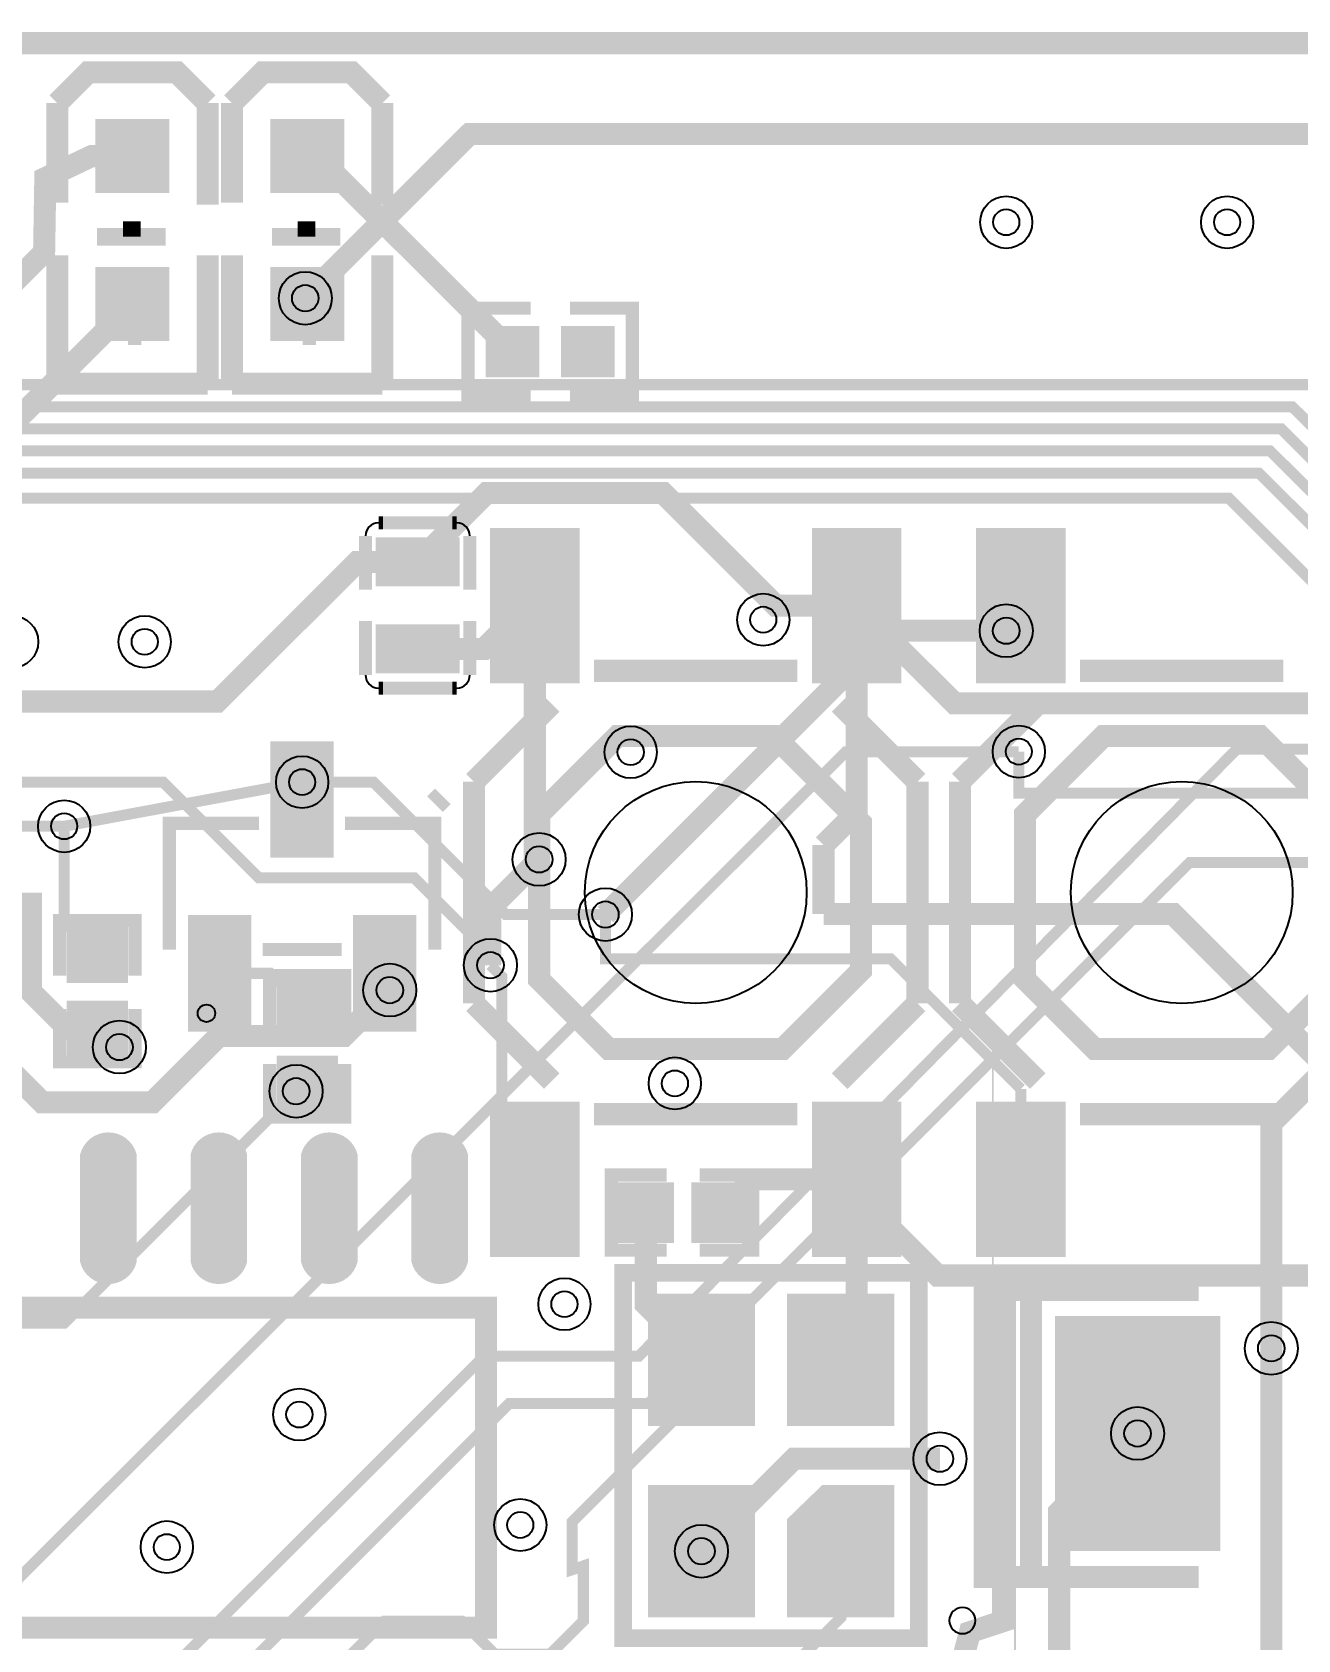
# Model space of a CAD drawing. Header units: millimetres. Extents: x 0.1 to 97.5, y -0.3 to 30.1.
# Drawn here: x 33 to 47.55, y 11.63 to 30.13 of the extents above; entities that cross this region are included whole.
import ezdxf

# ---------------------------------------------------------------- set-up
doc = ezdxf.new("R2010")
doc.units = ezdxf.units.MM
for name, color, linetype, true_color in [('BoardOutLine', 7, 'Continuous', 0xff00ff), ('BottomLayer', 7, 'Continuous', 0x0000ff), ('Document', 7, 'Continuous', 0xffffff), ('Hole', 7, 'Continuous', 0x222222), ('Multi-Layer', 7, 'Continuous', 0xc0c0c0), ('TopLayer', 7, 'Continuous', 0xff0000), ('TopPasteMaskLayer', 7, 'Continuous', 0x808080), ('TopSilkLayer', 7, 'Continuous', 0xffcc00), ('TopSolderMaskLayer', 7, 'Continuous', 0x800080)]:
    doc.layers.add(name, color=color, linetype=linetype, true_color=true_color)

msp = doc.modelspace()

# ---------------------------------------------------------------- hatches: boundary and pattern name
at = {"layer": 'Document'}
for points in [[(34.198856997714074, 29.043180086360167), (34.198856997714074, 28.382778765557532), (34.04645669291335, 28.382778765557532), (34.04645669291335, 29.043180086360167)], [(36.20787401574785, 29.043180086360167), (36.20787401574785, 28.382778765557532), (36.05547371094758, 28.382778765557532), (36.05547371094758, 29.043180086360167)], [(34.25082550165098, 27.189433578867238), (34.25082550165098, 26.529032258064603), (34.09842519685026, 26.529032258064603), (34.09842519685026, 27.189433578867238)], [(36.25984251968498, 27.189433578867238), (36.25984251968498, 26.529032258064603), (36.107442214884486, 26.529032258064603), (36.107442214884486, 27.189433578867238)], [(33.874066548133214, 26.91427482854965), (34.53446786893551, 26.91427482854965), (34.53446786893551, 26.761874523749157), (33.874066548133214, 26.761874523749157)], [(35.88308356616699, 26.91427482854965), (36.543484886969736, 26.91427482854965), (36.543484886969736, 26.761874523749157), (35.88308356616699, 26.761874523749157)]]:
    msp.add_hatch(color=256, dxfattribs=at).paths.add_polyline_path(points)
at = {"layer": 'TopLayer'}
for points in [[(33.74922529845048, 29.10073660147316), (34.54922529845044, 29.10073660147316), (34.54922529845044, 28.300736601473318), (33.74922529845048, 28.300736601473318)], [(35.758242316484484, 29.10073660147316), (36.55824231648444, 29.10073660147316), (36.55824231648444, 28.300736601473318), (35.758242316484484, 28.300736601473318)], [(33.74922529845048, 27.398933197866427), (34.54922529845044, 27.398933197866427), (34.54922529845044, 26.59893319786636), (33.74922529845048, 26.59893319786636)], [(35.758242316484484, 27.398933197866427), (36.55824231648444, 27.398933197866427), (36.55824231648444, 26.59893319786636), (35.758242316484484, 26.59893319786636)], [(38.80223520447021, 26.182829565659176), (38.80223520447021, 26.722834645669423), (38.23660147320288, 26.722834645669423), (38.23660147320288, 26.182829565659176)], [(39.10226060452101, 26.182829565659176), (39.10226060452101, 26.722834645669423), (39.66789433578879, 26.722834645669423), (39.66789433578879, 26.182829565659176)], [(37.02832105664197, 23.781915163830377), (37.02832105664197, 24.28191516383049), (37.82832105664215, 24.28191516383049), (37.82832105664215, 23.781915163830377)], [(38.27602235204472, 22.679806959613984), (38.27602235204472, 24.37983235966476), (39.27602235204472, 24.37983235966476), (39.27602235204472, 22.679806959613984)], [(41.97642875285737, 22.679806959613984), (41.97642875285737, 24.37983235966476), (42.97642875285737, 24.37983235966476), (42.97642875285737, 22.679806959613984)], [(43.86403352806701, 22.679806959613984), (43.86403352806701, 24.37983235966476), (44.86403352806701, 24.37983235966476), (44.86403352806701, 22.679806959613984)], [(37.02832105664197, 22.781915163830377), (37.02832105664197, 23.281915163830377), (37.82832105664215, 23.281915163830377), (37.82832105664215, 22.781915163830377)], [(36.44998729997451, 21.9249936499873), (36.44998729997451, 20.675006350012723), (35.749987299974464, 20.675006350012723), (35.749987299974464, 21.9249936499873)], [(34.07010414020829, 19.81097282194571), (34.07010414020829, 19.211023622047264), (33.4203708407415, 19.211023622047264), (33.4203708407415, 19.81097282194571)], [(35.50005080010169, 19.924993649987414), (35.50005080010169, 18.675006350012723), (34.8000254000508, 18.675006350012723), (34.8000254000508, 19.924993649987414)], [(37.3999491998984, 19.924993649987414), (37.3999491998984, 18.675006350012723), (36.699949199898356, 18.675006350012723), (36.699949199898356, 19.924993649987414)], [(36.48310896621774, 19.175971551943235), (36.48310896621774, 18.576022352044788), (35.83337566675118, 18.576022352044788), (35.83337566675118, 19.175971551943235)], [(34.07010414020829, 18.962611125222338), (34.07010414020829, 18.36266192532389), (33.4203708407415, 18.36266192532389), (33.4203708407415, 18.962611125222338)], [(36.48310896621774, 18.327609855219748), (36.48310896621774, 17.7276606553213), (35.83337566675118, 17.7276606553213), (35.83337566675118, 18.327609855219748)], [(38.27607315214618, 16.07980695961396), (38.27607315214618, 17.77983235966485), (39.27607315214618, 17.77983235966485), (39.27607315214618, 16.07980695961396)], [(41.97645415290822, 16.07980695961396), (41.97645415290822, 17.77983235966485), (42.97645415290822, 17.77983235966485), (42.97645415290822, 16.07980695961396)], [(43.864084328168474, 16.07980695961396), (43.864084328168474, 17.77983235966485), (44.864084328168474, 17.77983235966485), (44.864084328168474, 16.07980695961396)], [(34.17211074422157, 15.997663195326368, -0.7853981633974483), (33.572110744221575, 15.997663195326368), (33.572110744221575, 17.197663195326413, -0.7853981633974483), (34.17211074422157, 17.197663195326413)], [(35.44211328422652, 15.997663195326368, -0.7853981633974483), (34.84211328422653, 15.997663195326368), (34.84211328422653, 17.197663195326413, -0.7853981633974483), (35.44211328422652, 17.197663195326413)], [(36.7121158242317, 15.997663195326368, -0.7853981633974483), (36.11211582423171, 15.997663195326368), (36.11211582423171, 17.197663195326413, -0.7853981633974483), (36.7121158242317, 17.197663195326413)], [(37.982118364236655, 15.997663195326368, -0.7853981633974483), (37.38211836423666, 15.997663195326368), (37.38211836423666, 17.197663195326413, -0.7853981633974483), (37.982118364236655, 17.197663195326413)], [(39.75209550419095, 16.871678943358006), (40.352044704089394, 16.871678943358006), (40.352044704089394, 16.22194564389133), (39.75209550419095, 16.22194564389133)], [(40.60045720091421, 16.871678943358006), (41.20040640081265, 16.871678943358006), (41.20040640081265, 16.22194564389133), (40.60045720091421, 16.22194564389133)], [(40.117068834137626, 14.152781305562712), (40.117068834137626, 15.55278130556269), (41.267081534163026, 15.55278130556269), (41.267081534163026, 14.152781305562712)], [(41.71727203454407, 14.152781305562712), (41.71727203454407, 15.55278130556269), (42.867284734569466, 15.55278130556269), (42.867284734569466, 14.152781305562712)], [(44.80619761239518, 15.306781813563703), (46.606045212090294, 15.306781813563703), (46.606045212090294, 12.706832613665256), (44.80619761239518, 12.706832613665256)], [(40.117068834137626, 11.952628905257825), (40.117068834137626, 13.352628905257916), (41.267081534163026, 13.352628905257916), (41.267081534163026, 11.952628905257825)], [(41.71727203454407, 11.952628905257825), (41.71717043434069, 12.990703581407274), (42.09616459232916, 13.352705105410223), (42.867284734569466, 13.352628905257916), (42.867284734569466, 11.952628905257825)]]:
    msp.add_hatch(color=256, dxfattribs=at).paths.add_polyline_path(points)
at = {"layer": 'TopPasteMaskLayer'}
for points in [[(33.74922529845048, 29.10073660147316), (34.54922529845044, 29.10073660147316), (34.54922529845044, 28.300736601473318), (33.74922529845048, 28.300736601473318)], [(35.758242316484484, 29.10073660147316), (36.55824231648444, 29.10073660147316), (36.55824231648444, 28.300736601473318), (35.758242316484484, 28.300736601473318)], [(33.74922529845048, 27.398933197866427), (34.54922529845044, 27.398933197866427), (34.54922529845044, 26.59893319786636), (33.74922529845048, 26.59893319786636)], [(35.758242316484484, 27.398933197866427), (36.55824231648444, 27.398933197866427), (36.55824231648444, 26.59893319786636), (35.758242316484484, 26.59893319786636)], [(38.81724663449336, 26.222834645669423), (38.81724663449336, 26.682829565659176), (38.777241554483, 26.722834645669423), (38.27660655321324, 26.722834645669423), (38.23660147320288, 26.682829565659176), (38.23660147320288, 26.222834645669423), (38.27660655321324, 26.182829565659176), (38.777241554483, 26.182829565659176)], [(39.08724917449831, 26.222834645669423), (39.08724917449831, 26.682829565659176), (39.12725425450844, 26.722834645669423), (39.62788925577843, 26.722834645669423), (39.66789433578879, 26.682829565659176), (39.66789433578879, 26.222834645669423), (39.62788925577843, 26.182829565659176), (39.12725425450844, 26.182829565659176)], [(37.02832105664197, 23.781915163830377), (37.02832105664197, 24.28191516383049), (37.82832105664215, 24.28191516383049), (37.82832105664215, 23.781915163830377)], [(38.27602235204472, 22.679806959613984), (38.27602235204472, 24.37983235966476), (39.27602235204472, 24.37983235966476), (39.27602235204472, 22.679806959613984)], [(41.97642875285737, 22.679806959613984), (41.97642875285737, 24.37983235966476), (42.97642875285737, 24.37983235966476), (42.97642875285737, 22.679806959613984)], [(43.86403352806701, 22.679806959613984), (43.86403352806701, 24.37983235966476), (44.86403352806701, 24.37983235966476), (44.86403352806701, 22.679806959613984)], [(37.02832105664197, 22.781915163830377), (37.02832105664197, 23.281915163830377), (37.82832105664215, 23.281915163830377), (37.82832105664215, 22.781915163830377)], [(36.44998729997451, 21.9249936499873), (36.44998729997451, 20.675006350012723), (35.749987299974464, 20.675006350012723), (35.749987299974464, 21.9249936499873)], [(34.07010414020829, 19.81097282194571), (34.07010414020829, 19.211023622047264), (33.4203708407415, 19.211023622047264), (33.4203708407415, 19.81097282194571)], [(35.50005080010169, 19.924993649987414), (35.50005080010169, 18.675006350012723), (34.8000254000508, 18.675006350012723), (34.8000254000508, 19.924993649987414)], [(37.3999491998984, 19.924993649987414), (37.3999491998984, 18.675006350012723), (36.699949199898356, 18.675006350012723), (36.699949199898356, 19.924993649987414)], [(36.48310896621774, 19.175971551943235), (36.48310896621774, 18.576022352044788), (35.83337566675118, 18.576022352044788), (35.83337566675118, 19.175971551943235)], [(34.07010414020829, 18.962611125222338), (34.07010414020829, 18.36266192532389), (33.4203708407415, 18.36266192532389), (33.4203708407415, 18.962611125222338)], [(36.48310896621774, 18.327609855219748), (36.48310896621774, 17.7276606553213), (35.83337566675118, 17.7276606553213), (35.83337566675118, 18.327609855219748)], [(38.27607315214618, 16.07980695961396), (38.27607315214618, 17.77983235966485), (39.27607315214618, 17.77983235966485), (39.27607315214618, 16.07980695961396)], [(41.97645415290822, 16.07980695961396), (41.97645415290822, 17.77983235966485), (42.97645415290822, 17.77983235966485), (42.97645415290822, 16.07980695961396)], [(43.864084328168474, 16.07980695961396), (43.864084328168474, 17.77983235966485), (44.864084328168474, 17.77983235966485), (44.864084328168474, 16.07980695961396)], [(34.17211074422157, 15.997663195326368, -0.7853981633974483), (33.572110744221575, 15.997663195326368), (33.572110744221575, 17.197663195326413, -0.7853981633974483), (34.17211074422157, 17.197663195326413)], [(35.44211328422652, 15.997663195326368, -0.7853981633974483), (34.84211328422653, 15.997663195326368), (34.84211328422653, 17.197663195326413, -0.7853981633974483), (35.44211328422652, 17.197663195326413)], [(36.7121158242317, 15.997663195326368, -0.7853981633974483), (36.11211582423171, 15.997663195326368), (36.11211582423171, 17.197663195326413, -0.7853981633974483), (36.7121158242317, 17.197663195326413)], [(37.982118364236655, 15.997663195326368, -0.7853981633974483), (37.38211836423666, 15.997663195326368), (37.38211836423666, 17.197663195326413, -0.7853981633974483), (37.982118364236655, 17.197663195326413)], [(39.75209550419095, 16.871678943358006), (40.352044704089394, 16.871678943358006), (40.352044704089394, 16.22194564389133), (39.75209550419095, 16.22194564389133)], [(40.60045720091421, 16.871678943358006), (41.20040640081265, 16.871678943358006), (41.20040640081265, 16.22194564389133), (40.60045720091421, 16.22194564389133)], [(40.117068834137626, 14.152781305562712), (40.117068834137626, 15.55278130556269), (41.267081534163026, 15.55278130556269), (41.267081534163026, 14.152781305562712)], [(41.71727203454407, 14.152781305562712), (41.71727203454407, 15.55278130556269), (42.867284734569466, 15.55278130556269), (42.867284734569466, 14.152781305562712)], [(44.80619761239518, 15.306781813563703), (46.606045212090294, 15.306781813563703), (46.606045212090294, 12.706832613665256), (44.80619761239518, 12.706832613665256)], [(40.117068834137626, 11.952628905257825), (40.117068834137626, 13.352628905257916), (41.267081534163026, 13.352628905257916), (41.267081534163026, 11.952628905257825)], [(41.71727203454407, 11.952628905257825), (41.71717043434069, 12.990703581407274), (42.09616459232916, 13.352705105410223), (42.867284734569466, 13.352628905257916), (42.867284734569466, 11.952628905257825)]]:
    msp.add_hatch(color=256, dxfattribs=at).paths.add_polyline_path(points)
at = {"layer": 'TopSolderMaskLayer'}
for points in [[(33.72382524765044, 29.126133426460456), (34.57462534925071, 29.126133426460456), (34.57462534925071, 28.2753333248603), (33.72382524765044, 28.2753333248603)], [(35.732850330216706, 29.126133426460456), (36.58365043181698, 29.126133426460456), (36.58365043181698, 28.2753333248603), (35.732850330216706, 28.2753333248603)], [(33.72382524765044, 27.42433002285361), (34.57462534925071, 27.42433002285361), (34.57462534925071, 26.573529921253453), (33.72382524765044, 26.573529921253453)], [(35.732850330216706, 27.42433002285361), (36.58365043181698, 27.42433002285361), (36.58365043181698, 26.573529921253453), (35.732850330216706, 26.573529921253453)], [(38.827644379671256, 26.15742473592195), (38.827644379671256, 26.748229917532285), (38.211212827903864, 26.748229917532285), (38.211212827903864, 26.15742473592195)], [(39.076851429320186, 26.15742473592195), (39.076851429320186, 26.748229917532285), (39.693282981087805, 26.748229917532285), (39.693282981087805, 26.15742473592195)], [(38.261078868647246, 22.636624937765987), (38.261078868647246, 24.42301180086247), (39.29096128135325, 24.42301180086247), (39.29096128135325, 22.636624937765987)], [(41.96148906453391, 22.636624937765987), (41.96148906453391, 24.42301180086247), (42.99137147723991, 24.42301180086247), (42.99137147723991, 22.636624937765987)], [(43.849090044669765, 22.636624937765987), (43.849090044669765, 24.42301180086247), (44.87897245737577, 24.42301180086247), (44.87897245737577, 22.636624937765987)], [(36.947030571480354, 23.750153809985022), (36.947030571480354, 24.313653936985475), (37.909590896601, 24.313653936985475), (37.909590896601, 23.750153809985022)], [(36.947030571480354, 22.750153809985136), (36.947030571480354, 23.31365393698536), (37.909590896601, 23.31365393698536), (37.909590896601, 22.750153809985136)], [(36.46421273228225, 21.9703522660501), (36.46421273228225, 20.62965142059329), (35.73576496441592, 20.62965142059329), (35.73576496441592, 21.9703522660501)], [(34.09762265417817, 19.834413525333503), (34.09762265417817, 19.187574978041766), (33.39287383401188, 19.187574978041766), (33.39287383401188, 19.834413525333503)], [(35.51427726465863, 19.970352266050213), (35.51427726465863, 18.629651420593177), (34.78580306449203, 18.629651420593177), (34.78580306449203, 19.970352266050213)], [(37.41417463220614, 19.970352266050213), (37.41417463220614, 18.629651420593177), (36.68572686433981, 18.629651420593177), (36.68572686433981, 19.970352266050213)], [(36.51062748018785, 19.199412255331026), (36.51062748018785, 18.55257370803929), (35.80587866002156, 18.55257370803929), (35.80587866002156, 19.199412255331026)], [(34.09762265417817, 18.98605182861013), (34.09762265417817, 18.339213281318393), (33.39287383401188, 18.339213281318393), (33.39287383401188, 18.98605182861013)], [(36.51062748018785, 18.35105055860754), (36.51062748018785, 17.704212011315803), (35.80587866002156, 17.704212011315803), (35.80587866002156, 18.35105055860754)], [(38.26113118677836, 16.03662235711579), (38.26113118677836, 17.823009220212157), (39.29101359948436, 17.823009220212157), (39.29101359948436, 16.03662235711579)], [(41.96151522359969, 16.03662235711579), (41.96151522359969, 17.823009220212157), (42.99139763630569, 17.823009220212157), (42.99139763630569, 16.03662235711579)], [(43.849142362800876, 16.03662235711579), (43.849142362800876, 17.823009220212157), (44.87902477550665, 17.823009220212157), (44.87902477550665, 16.03662235711579)], [(34.19751079502167, 15.9807298281263, -0.7853981633974483), (33.546710693421474, 15.9807298281263), (33.546710693421474, 17.21459656252648, -0.7853981633974483), (34.19751079502167, 17.21459656252648)], [(35.467513335026624, 15.9807298281263, -0.7853981633974483), (34.81671323342643, 15.9807298281263), (34.81671323342643, 17.21459656252648, -0.7853981633974483), (35.467513335026624, 17.21459656252648)], [(36.737515875031804, 15.9807298281263, -0.7853981633974483), (36.08671577343161, 15.9807298281263), (36.08671577343161, 17.21459656252648, -0.7853981633974483), (36.737515875031804, 17.21459656252648)], [(38.007518415036756, 15.9807298281263, -0.7853981633974483), (37.35671831343656, 15.9807298281263), (37.35671831343656, 17.21459656252648, -0.7853981633974483), (38.007518415036756, 17.21459656252648)], [(39.72670620701092, 16.897065098077064), (40.377455508509456, 16.897065098077064), (40.377455508509456, 16.196551548554567), (39.72670620701092, 16.196551548554567)], [(40.57506790373441, 16.897065098077064), (41.22581720523294, 16.897065098077064), (41.22581720523294, 16.196551548554567), (40.57506790373441, 16.196551548554567)], [(40.075343405064814, 14.090947362652855), (40.075343405064814, 15.614633200624326), (41.30881433652257, 15.614633200624326), (41.30881433652257, 14.090947362652855)], [(41.675546605471254, 14.090947362652855), (41.675546605471254, 15.614633200624326), (42.909017536929014, 15.614633200624326), (42.909017536929014, 14.090947362652855)], [(44.75540898035183, 15.357578937490416), (46.65684818108002, 15.357578937490416), (46.65684818108002, 12.656031519507223), (44.75540898035183, 12.656031519507223)], [(40.075343405064814, 11.890794962347968), (40.075343405064814, 13.414480800319552), (41.30881433652257, 13.414480800319552), (41.30881433652257, 11.890794962347968)], [(41.675528172254644, 11.890772522158272), (41.67541919876453, 13.020558009876595), (42.081917559226895, 13.414541292339095), (42.90899910371263, 13.414458360129856), (42.90899910371263, 11.890772522158272)]]:
    msp.add_hatch(color=256, dxfattribs=at).paths.add_polyline_path(points)

# ---------------------------------------------------------------- linework, layer by layer
at = {"layer": 'BoardOutLine', "const_width": 0.25400050800101603}
msp.add_lwpolyline([(1.999110998221795, 30.000000000000114), (94.00063500126998, 30.000000000000114), (94.00477520955042, 0.5000254000508448)], dxfattribs=at)
at = {"layer": 'BottomLayer'}
for points, const_width in [([(59.944119888239584, 24.638049276098627), (59.690119380238684, 24.638049276098627), (59.43611887223756, 24.89204978409964), (57.7805181610363, 24.89204978409964), (56.1341122682245, 26.53845567691144), (56.1341122682245, 27.432054864109773), (54.61010922021842, 28.956057912115853), (38.026543053086016, 28.956057912115853), (36.13652527305044, 27.06604013208039)], 0.25400050800101603), ([(54.19245618491232, 19.594818389636885), (54.194919989839946, 19.592278384556835), (53.81132842265674, 19.594818389636885), (47.48425196850371, 25.817830835661766), (21.449199898399684, 25.817830835661766), (20.56019812039608, 26.706832613665256)], 0.12700025400050802), ([(51.624409448818824, 25.817830835661766), (51.370408940817924, 26.07183134366278), (22.465201930403737, 26.07183134366278), (22.465201930403737, 26.706832613665256)], 0.12700025400050802), ([(51.54826009652015, 21.372821945643977), (47.35725171450326, 25.563830327660753), (21.299364998729743, 25.563830327660753), (20.664363728727267, 26.19883159766323), (19.81216662433326, 26.19883159766323), (19.81216662433326, 26.28905257810527)], 0.12700025400050802), ([(18.669164338328528, 26.035052070104143), (19.39438658877316, 25.30982981965974), (47.230251460502814, 25.30982981965974), (54.215265430530735, 18.32481584963182), (56.09743459486913, 18.32481584963182), (56.09743459486913, 18.57881635763283)], 0.12700025400050802), ([(51.22443484886958, 20.678155956312025), (51.166014732029225, 20.990576581153277), (47.10200660401301, 25.05458470916949), (30.134569469138796, 25.05458470916949), (29.337109474219005, 24.25704851409705), (24.51109982219964, 24.25704851409705), (22.098171196342264, 21.844119888239902), (22.098171196342264, 21.84404368808748)], 0.12700025400050802), ([(29.591186182372212, 24.003048006096037), (29.97218694437379, 24.003048006096037), (30.734188468376942, 24.765049530099077), (36.70320040640081, 24.765049530099077)], 0.12700025400050802), ([(51.92799085598176, 19.212598425196916), (51.92799085598176, 19.59359918719838), (46.756540513080836, 24.765049530099077), (36.70320040640081, 24.765049530099077)], 0.12700025400050802), ([(33.36416052832101, 20.9918211836424), (28.66537973075924, 20.9918211836424), (28.66537973075924, 21.245821691643414), (27.17818135636253, 22.733020066040126), (27.17818135636253, 23.36804673609356)], 0.12700025400050802), ([(39.587172974345776, 19.975819151638348), (42.85240030480054, 23.241046482092997), (44.19621539243076, 23.241046482092997)], 0.25400050800101603), ([(44.34099568199122, 21.849123698247467), (42.352171704343164, 21.849123698247467), (28.120523241046385, 7.6200152400305114), (19.347345694691285, 7.6200152400305114), (18.956184912369736, 8.008636017272124)], 0.12700025400050802), ([(20.574168148336184, 6.096012192024432), (21.336169672339338, 6.858013716027472), (30.15252730505449, 6.858013716027472), (38.19164338328687, 14.894589789179577), (39.96964693929385, 14.894589789179577), (46.847980695961496, 21.879603759207498), (48.244983489967126, 21.879603759207498)], 0.12700025400050802), ([(36.09994919989822, 21.499872999746003), (33.364109728219546, 20.991871983743977), (33.36416052832101, 20.980441960883923)], 0.12700025400050802), ([(38.26507493014992, 19.393167386334767), (38.26507493014992, 20.050596901193785), (38.82529845059685, 20.610820421640938)], 0.25400050800101603), ([(31.96715773431538, 7.910795021590161), (32.040817881635576, 7.910795021590161), (38.481000762001486, 14.35102870205742), (40.08140716281423, 14.35102870205742), (46.304419608839225, 20.5740411480823), (50.03822707645418, 20.5740411480823)], 0.12700025400050802), ([(47.24422148844292, 14.98602997206001), (47.24422148844292, 17.57678435356877), (49.26225552451092, 19.594818389636885)], 0.25400050800101603), ([(32.34841249682495, 18.66266192532396), (32.34841249682495, 18.57881635763283), (33.110414020827875, 17.816814833629678), (34.380416560833055, 17.816814833629678), (35.14241808483598, 18.57881635763283), (36.579959359918576, 18.57881635763283), (37.10830581661162, 19.10716281432576)], 0.25400050800101603), ([(36.03116586233159, 17.94381508763024), (33.36416052832101, 15.276809753619546), (32.37122174244337, 15.276809753619546), (31.73622047244089, 14.64180848361707), (31.459156718313352, 14.64180848361707)], 0.12700025400050802), ([(44.804597409194685, 10.501600203200383), (44.804597409194685, 13.10520701041412), (45.706121412242965, 14.00680721361448)], 0.25400050800101603), ([(43.43408686817361, 13.716027432054943), (41.75552451104909, 13.716027432054943), (40.692024384048636, 12.652527305054718)], 0.25400050800101603)]:
    msp.add_lwpolyline(points, dxfattribs=dict(at, const_width=const_width))
at = {"layer": 'Document'}
msp.add_circle((34.999872999745776, 18.839979679959356), 0.10007620015240032, dxfattribs=at)
at = {"layer": 'Hole'}
for centre, radius in [((44.19621539243076, 27.9400558801118), 0.15001270002540007), ((46.73622047244089, 27.9400558801118), 0.15001270002540007), ((36.13652527305044, 27.06604013208039), 0.15240030480060962), ((41.4022098044195, 23.36804673609356), 0.15001270002540007), ((44.19621539243076, 23.241046482092997), 0.15240030480060962), ((34.29019558039113, 23.114046228092548), 0.15001270002540007), ((39.87820675641342, 21.84404368808748), 0.15001270002540007), ((44.34124968249921, 21.850139700279442), 0.15001270002540007), ((36.09994919989822, 21.499872999746003), 0.15001270002540007), ((33.364109728219546, 20.991871983743977), 0.15001270002540007), ((38.82512065024139, 20.610871221742514), 0.15240030480060962), ((39.587122174244314, 19.975869951739924), 0.15240030480060962), ((38.26504953009908, 19.39319278638561), 0.15240030480060962), ((37.108331216662464, 19.107188214376492), 0.15240030480060962), ((33.99911099822202, 18.451866903733844), 0.15240030480060962), ((40.386207772415446, 18.03403606807217), 0.15001270002540007), ((36.03111506223013, 17.943865887731818), 0.15240030480060962), ((39.11620523241049, 15.494030988062036), 0.15001270002540007), ((47.24422148844292, 14.98602997206001), 0.15240030480060962), ((36.06819913639811, 14.22402844805697), 0.15001270002540007), ((45.706248412496734, 14.006858013716055), 0.15240030480060962), ((43.434213868427605, 13.716027432054943), 0.15240030480060962), ((38.60820421640824, 12.954025908051904), 0.15001270002540007), ((34.54419608839203, 12.70002540005089), 0.15001270002540007), ((40.692024384048636, 12.652527305054718), 0.15240030480060962)]:
    msp.add_circle(centre, radius, dxfattribs=at)
at = {"layer": 'Multi-Layer'}
for centre, radius in [((44.19621539243076, 27.9400558801118), 0.30000000000000004), ((46.73622047244089, 27.9400558801118), 0.30000000000000004), ((36.13652527305044, 27.06604013208039), 0.30480060960121924), ((41.4022098044195, 23.36804673609356), 0.30000000000000004), ((44.19621539243076, 23.241046482092997), 0.30480060960121924), ((32.76619253238505, 23.114046228092548), 0.30000000000000004), ((34.29019558039113, 23.114046228092548), 0.30000000000000004), ((39.87820675641342, 21.84404368808748), 0.30000000000000004), ((44.34124968249921, 21.850139700279442), 0.30000000000000004), ((36.09994919989822, 21.499872999746003), 0.30000000000000004), ((33.364109728219546, 20.991871983743977), 0.30000000000000004), ((38.82512065024139, 20.610871221742514), 0.30480060960121924), ((39.587122174244314, 19.975869951739924), 0.30480060960121924), ((38.26504953009908, 19.39319278638561), 0.30480060960121924), ((37.108331216662464, 19.107188214376492), 0.30480060960121924), ((33.99911099822202, 18.451866903733844), 0.30480060960121924), ((40.386207772415446, 18.03403606807217), 0.30000000000000004), ((36.03111506223013, 17.943865887731818), 0.30480060960121924), ((39.11620523241049, 15.494030988062036), 0.30000000000000004), ((47.24422148844292, 14.98602997206001), 0.30480060960121924), ((36.06819913639811, 14.22402844805697), 0.30000000000000004), ((45.706248412496734, 14.006858013716055), 0.30480060960121924), ((43.434213868427605, 13.716027432054943), 0.30480060960121924), ((38.60820421640824, 12.954025908051904), 0.30000000000000004), ((34.54419608839203, 12.70002540005089), 0.30000000000000004), ((40.692024384048636, 12.652527305054718), 0.30480060960121924)]:
    msp.add_circle(centre, radius, dxfattribs=at)
at = {"layer": 'TopLayer'}
for points, const_width in [([(30.10556261112515, 22.787630175260347), (30.10556261112515, 24.568173736347603), (33.133223266446294, 27.59583439166886), (33.1470662941324, 28.448056896113826), (33.67929895859788, 28.70076200152414), (34.14922529845035, 28.70076200152414)], 0.25400050800101603), ([(38.51945643891281, 26.452832105664243), (36.27152654305314, 28.70076200152414), (36.15829311658604, 28.70076200152414)], 0.25400050800101603), ([(30.861188722377392, 23.49504699009401), (30.861188722377392, 23.710871221742536), (34.14922529845035, 26.998907797815605)], 0.25400050800101603), ([(37.42837185674375, 24.03200406400822), (38.22268224536447, 24.826314452628935), (40.25067310134614, 24.826314452628935), (41.547142494285026, 23.529845059690274), (42.47637795275591, 23.529845059690274)], 0.25400050800101603), ([(31.566802133604142, 22.787376174752467), (31.927178054355863, 22.427000254000518), (35.127025654051295, 22.427000254000518), (36.732029464058996, 24.03200406400822), (37.42837185674375, 24.03200406400822)], 0.25400050800101603), ([(37.42829565659122, 23.031953263906644), (38.19029718059414, 23.031953263906644), (38.68811277622535, 23.52976885953774), (38.776047752095565, 23.52976885953774)], 0.25400050800101603), ([(38.82529845059685, 20.610820421640938), (38.776047752095565, 20.659994919989913), (38.776047752095565, 23.52976885953774)], 0.25400050800101603), ([(42.47642875285737, 23.52976885953774), (42.47642875285737, 23.364135128270277), (42.0954279908558, 22.98321056642112)], 0.25400050800101603), ([(42.47642875285737, 23.52976885953774), (42.47642875285737, 21.155600711201487), (42.0954279908558, 20.7746507493016)], 0.25400050800101603), ([(48.064439928879665, 22.42565405130813), (48.04460248920486, 22.405816611633213), (43.60033020066044, 22.405816611633213), (42.47642875285737, 23.52976885953774)], 0.25400050800101603), ([(51.624409448818824, 23.199060198120378), (50.70749301498586, 23.199060198120378), (48.88125476250934, 21.372821945643977), (44.34224028448057, 21.372821945643977), (44.34224028448057, 21.850317500635015)], 0.12700025400050802), ([(30.4446278892558, 21.75260350520705), (30.31762763525535, 21.75260350520705), (30.31762763525535, 20.701041402082865), (31.602870205740373, 20.701041402082865), (32.40297180594348, 21.498602997206035), (34.501016002031974, 21.498602997206035), (35.6008382016762, 20.398780797561585), (37.38646177292367, 20.398780797561585), (38.26530353060707, 19.519939039878068), (38.26530353060707, 19.392938785877618)], 0.12700025400050802), ([(39.587172974345776, 19.975819151638348), (38.44427228854465, 19.975819151638348), (36.920218440436884, 21.499872999746003), (36.09994919989822, 21.499872999746003)], 0.12700025400050802), ([(37.719202438404864, 21.336042672085455), (37.62776225552443, 21.244602489205022)], 0.25400050800101603), ([(33.74516129032236, 19.510972821945643), (33.36416052832101, 19.89197358394722), (33.36416052832101, 20.9918211836424)], 0.12700025400050802), ([(42.0954279908558, 20.7746507493016), (42.0954279908558, 19.981635763271584)], 0.25400050800101603), ([(33.74541529083058, 18.66266192532396), (33.40756921513821, 18.66266192532396), (32.983413766827425, 19.086817373634858), (32.983413766827425, 20.10281940563891), (28.15740411480806, 20.10281940563891), (28.15740411480806, 19.932664465329026)], 0.25400050800101603), ([(44.36517653035298, 17.96924053848113), (42.866471932943796, 19.46781813563632), (39.58742697485377, 19.46781813563632), (39.58742697485377, 19.975819151638348)], 0.12700025400050802), ([(42.0954279908558, 19.981635763271584), (46.11676403352794, 19.981635763271584), (48.064439928879665, 18.033985267970593)], 0.25400050800101603), ([(38.26507493014992, 19.393167386334767), (38.396164592329114, 19.26205232410473), (38.396164592329114, 16.3182372364746)], 0.12700025400050802), ([(36.15816611633204, 18.875971551943167), (35.7341630683261, 19.299974599949223), (35.149987299974555, 19.299974599949223)], 0.12700025400050802), ([(43.524307848615535, 10.747955295910629), (43.77830835661666, 11.72080264160536), (44.15930911861801, 11.84780289560581), (44.15930911861801, 12.355803911607836), (44.17975615951218, 11.837642875285837), (44.17975615951218, 15.822885445770908)], 0.25400050800101603), ([(44.364058928117856, 16.929870459740982), (44.364058928117856, 17.970485140970368)], 0.12700025400050802), ([(40.90045720091416, 16.546812293624612), (41.283439166878225, 16.929870459740982), (42.47642875285737, 16.929870459740982)], 0.25400050800101603), ([(42.47642875285737, 16.929870459740982), (42.47642875285737, 16.763906527813106), (42.0954279908558, 16.38298196596395)], 0.25400050800101603), ([(42.29222758445508, 14.852679705359492), (42.47637795275591, 15.036830073660212), (42.47637795275591, 16.929895859791714)], 0.25400050800101603), ([(38.776047752095565, 16.929870459740982), (38.776047752095565, 16.700533401066878), (38.39504699009399, 16.319481838963725)], 0.12700025400050802), ([(40.69210058420117, 14.85290830581664), (40.052019304038595, 15.492989585979217), (40.052019304038595, 16.546812293624612)], 0.25400050800101603), ([(48.064439928879665, 15.825425450850958), (48.0625857251714, 15.823698247396578), (43.4090932181864, 15.823698247396578), (42.84973329946661, 16.38298196596395), (42.0954279908558, 16.38298196596395)], 0.25400050800101603), ([(47.24422148844292, 14.98602997206001), (47.24422148844292, 10.655219710439496), (47.09060198120392, 10.501574803149651)], 0.25400050800101603), ([(40.69222758445517, 14.85265430530876), (40.69222758445517, 14.47673355346717), (39.20642621285242, 12.990805181610426), (39.20642621285242, 12.439649479299078), (39.33329946659887, 12.4828041656084), (39.33329946659887, 11.84780289560581), (38.9522987045973, 11.466802133604347), (38.31729743459482, 11.466802133604347), (37.936296672593244, 11.84780289560581), (37.04729489458964, 11.84780289560581), (36.412293624587164, 11.212801625603333), (36.412293624587164, 10.654000508001104)], 0.12700025400050802), ([(41.57589535179068, 10.95880111760232), (41.57589535179068, 11.16944373888748), (42.29225298450592, 11.885750571501148), (42.29225298450592, 12.652705105410291)], 0.12700025400050802)]:
    msp.add_lwpolyline(points, dxfattribs=dict(at, const_width=const_width))
at = {"layer": 'TopSilkLayer'}
for points, const_width in [([(33.285623571247015, 29.310337820675727), (33.64122428244832, 29.665938531877146), (34.65722631445237, 29.665938531877146), (35.01282702565413, 29.310337820675727)], 0.25400050800101603), ([(35.294640589281016, 29.310337820675727), (35.65024130048255, 29.665938531877146), (36.6662433324866, 29.665938531877146), (37.021844043687906, 29.310337820675727)], 0.25400050800101603), ([(33.285623571247015, 28.16733553467111), (33.285623571247015, 29.310337820675727)], 0.25400050800101603), ([(35.01282702565413, 28.141935483871066), (35.01282702565413, 29.310337820675727)], 0.25400050800101603), ([(35.294640589281016, 28.16733553467111), (35.294640589281016, 29.310337820675727)], 0.25400050800101603), ([(37.021844043687906, 28.141935483871066), (37.021844043687906, 29.310337820675727)], 0.25400050800101603), ([(34.14127508255001, 27.77363474726951), (34.14127508255001, 27.94899669799338)], 0.202997205994412), ([(36.15029210058401, 27.77363474726951), (36.15029210058401, 27.94899669799338)], 0.202997205994412), ([(33.74282448564895, 27.77363474726951), (34.53022606045192, 27.77363474726951)], 0.202997205994412), ([(35.751841503682954, 27.77363474726951), (36.53924307848615, 27.77363474726951)], 0.202997205994412), ([(33.285623571247015, 26.084531369062802), (33.285623571247015, 27.55773431546868)], 0.25400050800101603), ([(35.01282702565413, 26.084531369062802), (35.01282702565413, 27.55773431546868)], 0.25400050800101603), ([(35.294640589281016, 26.084531369062802), (35.294640589281016, 27.55773431546868)], 0.25400050800101603), ([(37.021844043687906, 26.084531369062802), (37.021844043687906, 27.55773431546868)], 0.25400050800101603), ([(38.72603505206985, 25.954229108458208), (38.0080010160018, 25.954229108458208), (38.0080010160018, 26.951435102870278), (38.72603505206985, 26.951435102870278)], 0.15240030480060962), ([(39.17846075692137, 25.954229108458208), (39.89649479298964, 25.954229108458208), (39.89649479298964, 26.951435102870278), (39.17846075692137, 26.951435102870278)], 0.15240030480060962), ([(33.285623571247015, 26.084531369062802), (35.01282702565413, 26.084531369062802)], 0.25400050800101603), ([(35.294640589281016, 26.084531369062802), (37.021844043687906, 26.084531369062802)], 0.25400050800101603), ([(36.97823215646417, 24.48178816357631), (37.02827025654051, 24.48178816357631)], 0.15001270002540007), ([(37.02827025654051, 24.48178816357631), (37.82824485648962, 24.48178816357631)], 0.15001270002540007), ([(37.87835915671826, 24.48178816357631), (37.82824485648962, 24.48178816357631)], 0.15001270002540007), ([(36.82827025654046, 23.71178562357136), (36.82827025654046, 24.3318262636526)], 0.15001270002540007), ([(38.0283210566422, 23.71178562357136), (38.0283210566422, 24.3318262636526)], 0.15001270002540007), ([(36.82827025654046, 23.351739903479938), (36.82827025654046, 22.73182626365258)], 0.15001270002540007), ([(38.0283210566422, 23.351739903479938), (38.0283210566422, 22.73182626365258)], 0.15001270002540007), ([(39.45783591567192, 22.77998475996958), (41.794640589281016, 22.77998475996958)], 0.25400050800101603), ([(45.04584709169421, 22.77998475996958), (47.382651765303535, 22.77998475996958)], 0.25400050800101603), ([(36.9783591567184, 22.581737363474872), (37.02827025654051, 22.581737363474872)], 0.15001270002540007), ([(37.02827025654051, 22.581737363474872), (37.82824485648962, 22.581737363474872)], 0.15001270002540007), ([(37.878232156464264, 22.581737363474872), (37.82824485648962, 22.581737363474872)], 0.15001270002540007), ([(38.07607315214614, 21.504902209804527), (38.97114554229097, 22.399974599949246)], 0.25400050800101603), ([(42.28133096266197, 22.399974599949246), (43.1764033528068, 21.504902209804527)], 0.25400050800101603), ([(43.66408432816843, 21.504902209804527), (44.55915671831326, 22.399974599949246)], 0.25400050800101603), ([(38.07607315214614, 18.95473710947431), (38.07607315214614, 21.504902209804527)], 0.25400050800101603), ([(43.1764033528068, 18.95473710947431), (43.1764033528068, 21.504902209804527)], 0.25400050800101603), ([(43.66408432816843, 18.95473710947431), (43.66408432816843, 21.504902209804527)], 0.25400050800101603), ([(34.573787147574194, 19.573787147574308), (34.573787147574194, 21.02621285242583), (35.60541021082031, 21.02621285242583)], 0.15240030480060962), ([(37.626212852425624, 19.573787147574308), (37.626212852425624, 21.02621285242583), (36.59458978917951, 21.02621285242583)], 0.15240030480060962), ([(34.177038354076785, 19.272237744475547), (34.177038354076785, 19.907239014478137), (33.31343662687323, 19.907239014478137), (33.31343662687323, 19.373837947675952), (33.31343662687323, 19.272237744475547)], 0.15240030480060962), ([(36.55539751079482, 19.573787147574308), (35.644602489205, 19.573787147574308)], 0.15240030480060962), ([(36.59004318008624, 18.63723647447307), (36.59004318008624, 19.272237744475547), (35.72644145288291, 19.272237744475547), (35.72644145288291, 18.738836677673476), (35.72644145288291, 18.63723647447307)], 0.15240030480060962), ([(38.07607315214614, 18.95473710947431), (38.97114554229097, 18.059664719329476)], 0.25400050800101603), ([(42.28133096266197, 18.059664719329476), (43.1764033528068, 18.95473710947431)], 0.25400050800101603), ([(43.66408432816843, 18.95473710947431), (44.55915671831326, 18.059664719329476)], 0.25400050800101603), ([(33.31343662687323, 18.891236982474084), (33.31343662687323, 18.281635763271538), (34.177038354076785, 18.281635763271538), (34.177038354076785, 18.815036830073723), (34.177038354076785, 18.891236982474084)], 0.15240030480060962), ([(35.72644145288291, 18.256235712471494), (35.72644145288291, 17.64663449326906), (36.59004318008624, 17.64663449326906), (36.59004318008624, 18.180035560071133), (36.59004318008624, 18.256235712471494)], 0.15240030480060962), ([(39.45783591567192, 17.679654559309142), (41.794640589281016, 17.679654559309142)], 0.25400050800101603), ([(45.04584709169421, 17.679654559309142), (47.382651765303535, 17.679654559309142)], 0.25400050800101603), ([(40.29083058166111, 16.978613157226278), (39.65582931165841, 16.978613157226278), (39.65582931165841, 16.115011430022946), (40.18923037846071, 16.115011430022946), (40.29083058166111, 16.115011430022946)], 0.15240030480060962), ([(40.67183134366269, 16.115011430022946), (41.28143256286512, 16.115011430022946), (41.28143256286512, 16.978613157226278), (40.74803149606282, 16.978613157226278), (40.67183134366269, 16.978613157226278)], 0.15240030480060962), ([(46.4071628143256, 12.356819913639924), (44.48031496063004, 12.356819913639924), (44.48031496063004, 15.656794513589148), (43.94691389382774, 15.656794513589148), (43.94691389382774, 12.356819913639924), (44.48031496063004, 12.356819913639924)], 0.25400050800101603), ([(46.4071628143256, 15.656794513589148), (44.48031496063004, 15.656794513589148)], 0.25400050800101603)]:
    msp.add_lwpolyline(points, dxfattribs=dict(at, const_width=const_width))
for points, const_width in [([(38.82537465074938, 19.22905765811538), (38.82537465074938, 21.128981457962936), (39.727076454152666, 22.030683261366676), (41.52540005080027, 22.030683261366676), (42.526162052324025, 21.02992125984258), (42.526162052324025, 19.330657861315785), (41.62446024892051, 18.42895605791216), (39.62547625095249, 18.42895605791216), (38.82537465074938, 19.22905765811538)], 0.25400050800101603), ([(44.41338582677167, 19.22905765811538), (44.41338582677167, 21.128981457962936), (45.315087630175185, 22.030683261366676), (47.11341122682256, 22.030683261366676), (48.11417322834632, 21.02992125984258), (48.11417322834632, 19.330657861315785), (47.212471424942805, 18.42895605791216), (45.21348742697478, 18.42895605791216), (44.41338582677167, 19.22905765811538)], 0.25400050800101603), ([(43.19217678435348, 11.652705105410178), (43.19217678435348, 15.852705105410223), (39.79217678435339, 15.852705105410223), (39.79217678435339, 11.652705105410178), (43.19217678435348, 11.652705105410178)], 0.20320040640081283), ([(28.261366522732942, 15.025349250698468), (28.261366522732942, 11.771602743205449), (38.21310642621302, 11.771602743205449), (38.21310642621302, 15.454610109220198), (28.261366522732942, 15.454610109220198), (28.261366522732942, 15.025349250698468)], 0.25400050800101603)]:
    msp.add_lwpolyline(points, close=True, dxfattribs=dict(at, const_width=const_width))
for centre in [(40.62623825247624, 20.229870459740937), (46.21424942849876, 20.229870459740937)]:
    msp.add_circle(centre, 1.2750825501651004, dxfattribs=at)
for centre, radius, start, end in [((36.978232156463946, 24.3318262636526), 0.14996189992379988, 90, 180), ((37.87835915671826, 24.3318262636526), 0.14996189992379988, 0, 90), ((36.9783591567184, 22.73182626365258), 0.15008890017780038, 180, 270), ((37.87823215646449, 22.73182626365258), 0.15008890017780038, 270, 0), ((43.69196820795105, 11.854051308102612), 0.15001270002540007, 180.48506996238288, 179.51493003761726)]:
    msp.add_arc(centre, radius, start, end, dxfattribs=at)

doc.saveas('drawing.dxf')
